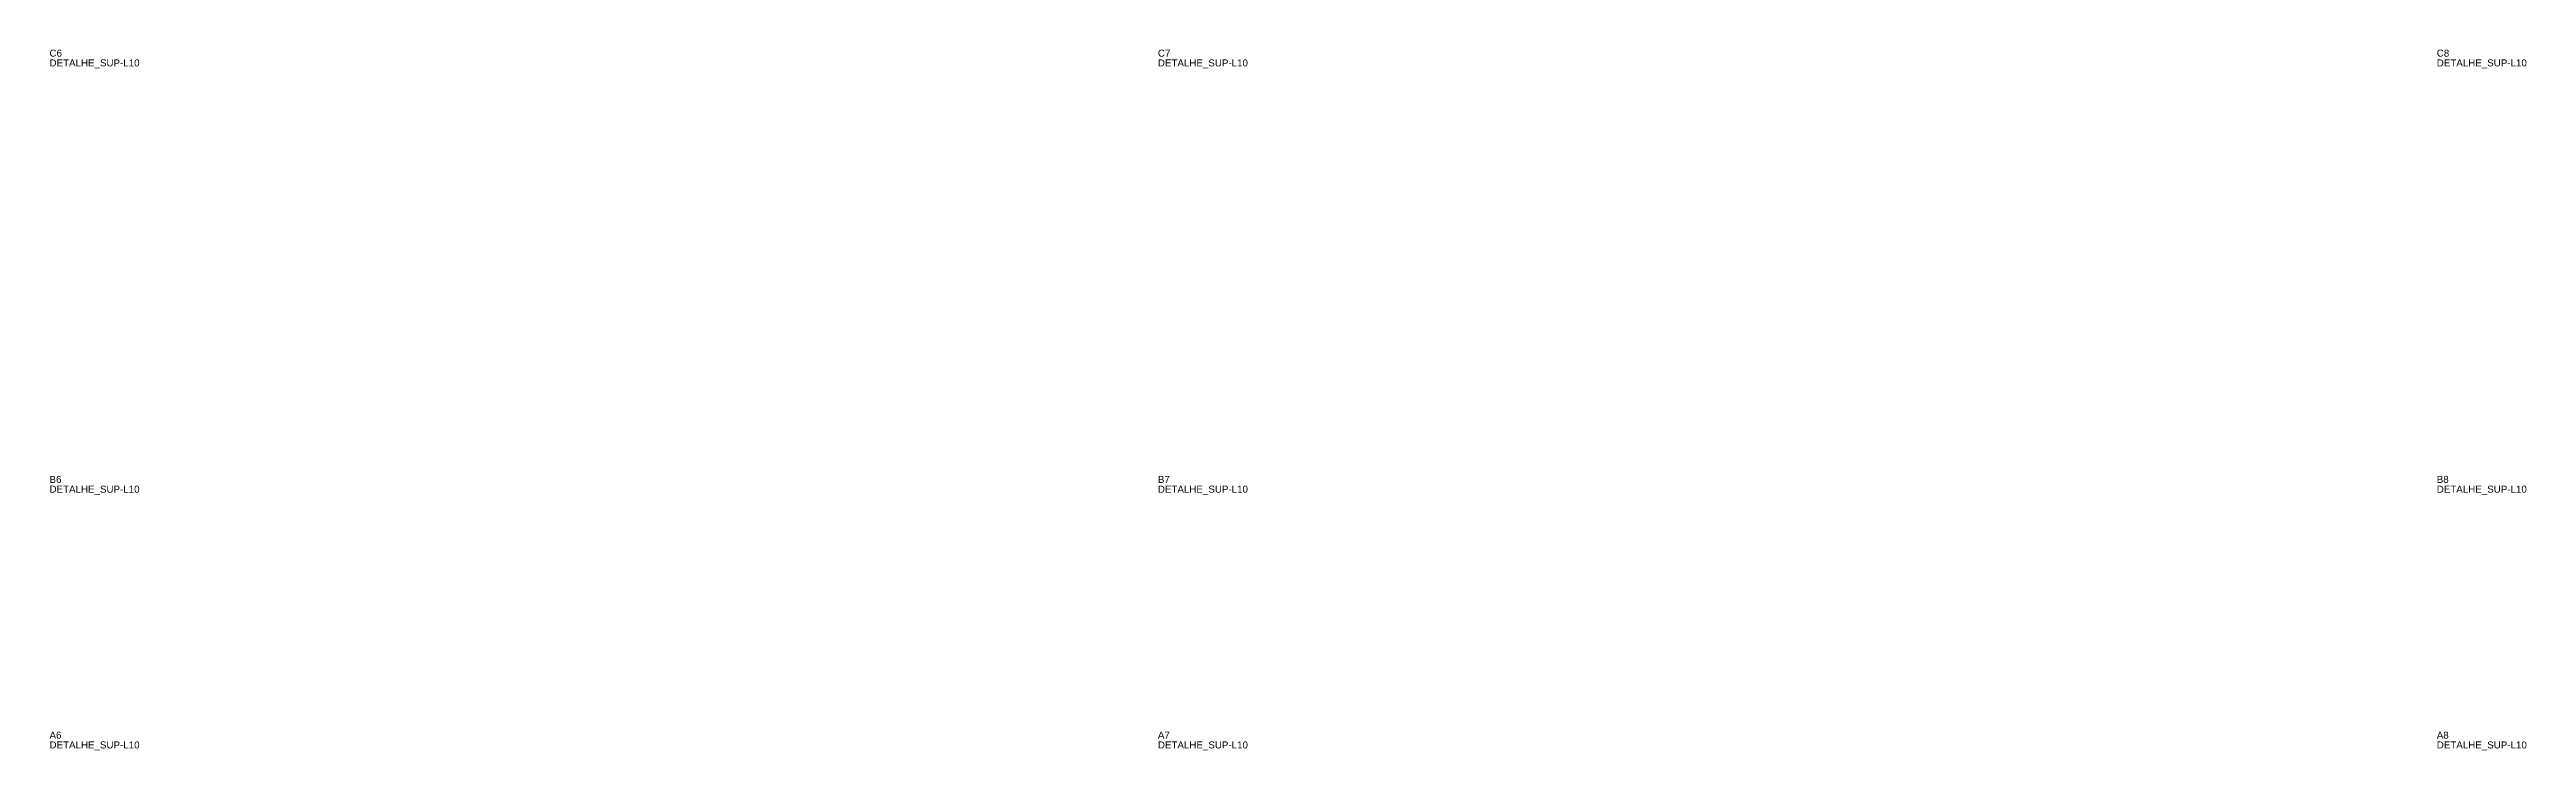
# Model space of a CAD drawing. Header units: metres. Extents: x 222 to 4190, y -235 to 363.
# Drawn here: x 2418 to 4190, y -139 to 363 of the extents above; entities that cross this region are included whole.
import ezdxf

# ---------------------------------------------------------------- set-up
doc = ezdxf.new("R2010")
doc.units = ezdxf.units.M
doc.layers.add('3', color=3, linetype='CONTINUOUS')
doc.layers.add('AUX00', color=7, linetype='CONTINUOUS')
doc.styles.add('STR_STANDARD', font='arial.ttf')

msp = doc.modelspace()

# ---------------------------------------------------------------- texts
at = {"layer": '3', "style": 'STR_STANDARD'}
for s, p in [('C6', (2418.2, 357.5)), ('C6', (2418.2, 357.5)), ('C7', (3211.2, 357.5)), ('C7', (3211.2, 357.5)), ('C8', (4126.2, 357.5)), ('C8', (4126.2, 357.5)), ('B6', (2418.2, 52.5)), ('B6', (2418.2, 52.5)), ('B7', (3211.2, 52.5)), ('B7', (3211.2, 52.5)), ('B8', (4126.2, 52.5)), ('B8', (4126.2, 52.5)), ('A6', (2418.2, -130.5)), ('A6', (2418.2, -130.5)), ('A7', (3211.2, -130.5)), ('A7', (3211.2, -130.5)), ('A8', (4126.2, -130.5)), ('A8', (4126.2, -130.5))]:
    msp.add_text(s, height=5, dxfattribs=at).set_placement(p)
at = {"layer": 'AUX00', "style": 'STR_STANDARD'}
for p in [(2418.2, 350.5), (2418.2, 350.5), (3211.2, 350.5), (3211.2, 350.5), (4126.2, 350.5), (4126.2, 350.5), (2418.2, 45.5), (2418.2, 45.5), (3211.2, 45.5), (3211.2, 45.5), (4126.2, 45.5), (4126.2, 45.5), (2418.2, -137.5), (2418.2, -137.5), (3211.2, -137.5), (3211.2, -137.5), (4126.2, -137.5), (4126.2, -137.5)]:
    msp.add_text('DETALHE_SUP-L10', height=5, dxfattribs=at).set_placement(p)

doc.saveas('drawing.dxf')
